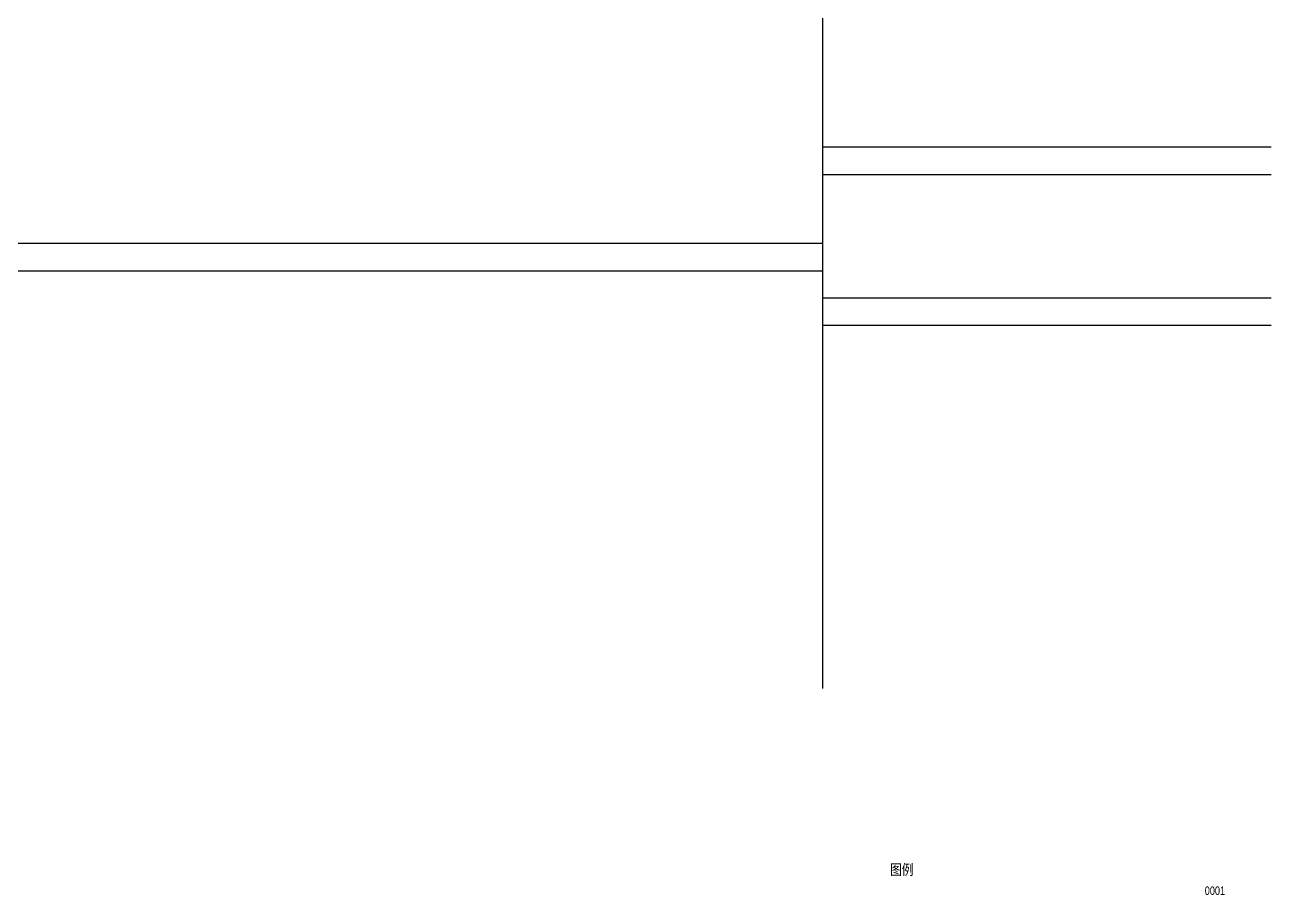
# Model space of a CAD drawing. Extents: x 25 to 832, y 13 to 584.
# Drawn here: x 423.4 to 832.1, y 13.2 to 298.6 of the extents above; entities that cross this region are included whole.
import ezdxf
from ezdxf.enums import TextEntityAlignment as Align

# ---------------------------------------------------------------- set-up
doc = ezdxf.new("R2010")
doc.units = 0
doc.header["$LTSCALE"] = 12
doc.header["$MEASUREMENT"] = 0
doc.layers.get('0').update_dxf_attribs({"linetype": 'CONTINUOUS'})
doc.layers.add('63', color=7, linetype='CONTINUOUS')
doc.styles.get("Standard").update_dxf_attribs({"font": 'Dengl.ttf', "width": 0.75})

msp = doc.modelspace()

# ---------------------------------------------------------------- linework, layer by layer
at = {"layer": '63', "color": 2, "linetype": 'Continuous'}
for p, q in [((685, 584), (685, 80.9)), ((832.12, 258.46), (685, 258.46)), ((832.12, 249.46), (685, 249.46)), ((25, 226.96), (685, 226.96)), ((25, 217.96), (685, 217.96)), ((832.12, 208.96), (685, 208.96)), ((832.12, 199.96), (685, 199.96))]:
    msp.add_line(p, q, dxfattribs=at)

# ---------------------------------------------------------------- texts
at = {"width": 0.8}
for s, height, p in [('图例', 3.5, (711, 21.5)), ('0001', 2.8, (813.7, 14.6))]:
    msp.add_text(s, height=height, dxfattribs=at).set_placement(p, align=Align.MIDDLE_CENTER)

doc.saveas('drawing.dxf')
